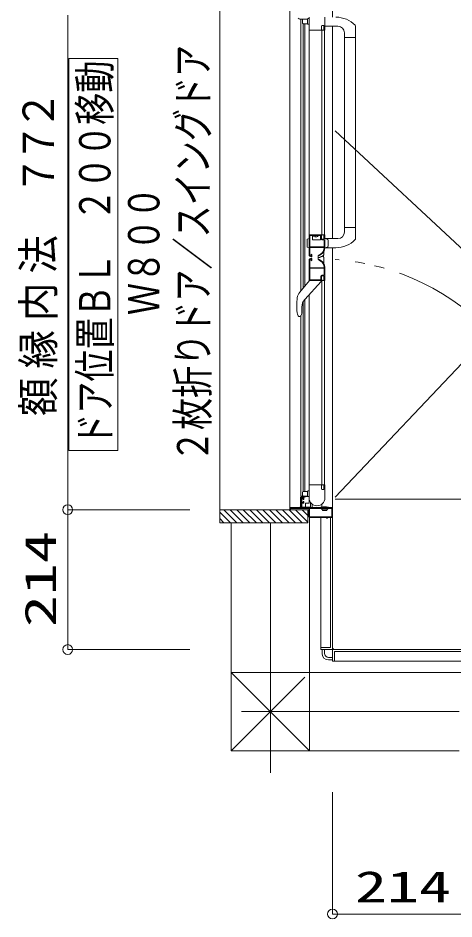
# Model space of a CAD drawing. Units: millimetres on the paper. Extents: x -305 to 305, y -152 to 152.
# Drawn here: x -189 to -162.3, y 4.6 to 59.8 of the extents above; entities that cross this region are included whole.
import ezdxf
from ezdxf.enums import TextEntityAlignment as Align

# ---------------------------------------------------------------- set-up
doc = ezdxf.new("R2010")
doc.units = ezdxf.units.MM
doc.linetypes.add('LONG_CHAIN', pattern=[21, 18, -1, 1, -1])
doc.linetypes.add('LONG_DOUBLE_CHAIN', pattern=[21.8, 18, -1, 0.6, -0.6, 0.6, -1])
doc.layers.add('0-0_0', color=7, linetype='Continuous', lineweight=9)
doc.layers.add('0-1_VIEW0001', color=7, linetype='Continuous', lineweight=9)
doc.styles.add('ＭＳ ゴシック', font='')
doc.styles.get('ＭＳ ゴシック').set_extended_font_data('MS Gothic')

# ---------------------------------------------------------------- blocks, each defined once
blk = doc.blocks.new('_ORIGIN')
at = {"layer": '0-0_0'}
blk.add_line((0, 0), (-1, 0), dxfattribs=at)
blk.add_circle((0, 0), 0.5, dxfattribs=at)

msp = doc.modelspace()

# ---------------------------------------------------------------- linework, layer by layer
at = {"layer": '0-1_VIEW0001'}
for p, q in [((-176.632, 28.864), (-176.632, 61.343)), ((-185.931, 30.263), (-185.931, 59.943)), ((-171.722, 59.703), (-171.26, 59.703)), ((-171.673, 43.049), (-171.673, 59.703)), ((-171.56, 59.663), (-171.56, 59.463)), ((-171.26, 59.423), (-171.26, 59.703)), ((-171.16, 59.743), (-171.22, 59.743)), ((-171.16, 59.031), (-171.16, 59.823)), ((-170.2, 59.823), (-170.2, 59.035)), ((-171.532, 43.228), (-171.532, 59.423)), ((-171.52, 59.423), (-171.26, 59.423)), ((-171.42, 43.364), (-171.42, 59.423)), ((-171.22, 59.383), (-171.16, 59.383)), ((-170.412, 59.263), (-170.412, 59.083)), ((-170.382, 59.04), (-170.388, 59.028)), ((-170.38, 59.051), (-170.38, 59.046)), ((-170.272, 59.303), (-170.372, 59.303)), ((-170.252, 59.046), (-170.252, 59.283)), ((-170.243, 59.028), (-170.25, 59.04)), ((-170.2, 59.262), (-169.4, 59.262)), ((-169.732, 59.263), (-169.732, 46.263)), ((-168.32, 59.27), (-168.32, 46.256)), ((-170.399, 59.023), (-171.152, 59.023)), ((-170.38, 59.023), (-170.38, 46.503)), ((-170.212, 59.023), (-170.233, 59.023)), ((-170.212, 46.503), (-170.212, 59.023)), ((-169, 58.862), (-169, 46.662)), ((-169, 58.582), (-168.32, 58.582)), ((-182.861, 57.294), (-185.861, 57.294)), ((-185.861, 33.294), (-185.861, 57.294)), ((-182.861, 33.294), (-182.861, 57.294)), ((-169, 46.943), (-168.32, 46.943)), ((-171.16, 46.503), (-170.96, 46.503)), ((-171.16, 46.463), (-171.16, 46.495)), ((-171.152, 46.503), (-170.212, 46.503)), ((-171.14, 46.503), (-171.135, 46.503)), ((-171.135, 46.503), (-171.093, 46.503)), ((-171.12, 45.767), (-171.12, 46.455)), ((-171.112, 46.463), (-170.46, 46.463)), ((-171.093, 46.503), (-171.019, 46.503)), ((-170.96, 46.463), (-170.96, 46.223)), ((-170.926, 46.463), (-170.88, 46.463)), ((-170.743, 46.363), (-170.743, 46.399)), ((-170.68, 46.463), (-170.634, 46.463)), ((-170.46, 46.223), (-170.46, 46.463)), ((-170.448, 46.451), (-170.448, 46.251)), ((-170.412, 46.443), (-170.412, 46.263)), ((-170.388, 46.497), (-170.382, 46.485)), ((-170.38, 46.479), (-170.38, 46.475)), ((-170.252, 46.243), (-170.252, 46.479)), ((-170.25, 46.485), (-170.243, 46.497)), ((-170.233, 46.503), (-170.212, 46.503)), ((-170.2, 46.491), (-170.2, 45.702)), ((-171.28, 45.757), (-171.28, 46.209)), ((-171.16, 46.263), (-171.259, 46.237)), ((-170.5, 46.183), (-170.92, 46.183)), ((-170.388, 46.191), (-170.296, 46.191)), ((-170.372, 46.223), (-170.272, 46.223)), ((-170.236, 46.131), (-170.236, 45.771)), ((-170.2, 46.263), (-170.044, 46.221)), ((-170.2, 46.263), (-169.4, 46.263)), ((-170, 45.803), (-170, 46.163)), ((-171.16, 45.703), (-171.259, 45.73)), ((-171.12, 45.715), (-171.12, 45.247)), ((-170.248, 45.759), (-171.112, 45.759)), ((-170.248, 45.723), (-171.112, 45.723)), ((-171.036, 45.227), (-171.036, 45.268)), ((-170.996, 45.291), (-170.996, 45.171)), ((-170.44, 45.286), (-170.544, 45.226)), ((-170.539, 45.27), (-170.458, 45.317)), ((-170.264, 45.463), (-170.264, 45.278)), ((-170.236, 45.702), (-170.236, 45.711)), ((-170.2, 45.703), (-170.044, 45.745)), ((-169.518, 45.703), (-170.2, 45.703)), ((-169.732, 45.703), (-169.732, 21.223)), ((-169.732, 45.703), (-169.732, 21.123)), ((-169.732, 45.703), (-169.732, 29.803)), ((-171.16, 44.935), (-171.16, 43.711)), ((-171.12, 44.491), (-171.12, 44.959)), ((-171.08, 45.207), (-171.056, 45.207)), ((-171.08, 44.999), (-171.056, 44.999)), ((-171.016, 45.151), (-171.04, 45.151)), ((-171.016, 45.055), (-171.04, 45.055)), ((-171.036, 44.979), (-171.036, 44.937)), ((-170.996, 44.915), (-170.996, 45.035)), ((-170.6, 45.214), (-170.6, 45.122)), ((-170.6, 44.99), (-170.6, 45.085)), ((-170.548, 45.227), (-170.588, 45.227)), ((-170.548, 44.978), (-170.588, 44.978)), ((-170.44, 44.919), (-170.544, 44.979)), ((-170.539, 44.935), (-170.458, 44.888)), ((-170.272, 45.128), (-170.272, 45.213)), ((-170.264, 44.742), (-170.264, 45.103)), ((-171.12, 44.439), (-171.12, 43.751)), ((-170.248, 44.483), (-171.112, 44.483)), ((-170.248, 44.447), (-171.112, 44.447)), ((-170.236, 44.504), (-170.236, 44.495)), ((-170.236, 44.075), (-170.236, 44.435)), ((-170.2, 43.715), (-170.2, 44.504)), ((-171.731, 42.986), (-171.14, 43.703)), ((-170.42, 43.643), (-171.426, 42.543)), ((-170.212, 43.703), (-171.16, 43.703)), ((-171.152, 43.703), (-170.399, 43.703)), ((-171.112, 43.743), (-170.46, 43.743)), ((-170.448, 43.755), (-170.448, 43.955)), ((-170.42, 43.703), (-170.42, 43.643)), ((-170.412, 43.763), (-170.412, 43.943)), ((-170.388, 44.015), (-170.296, 44.015)), ((-170.388, 43.708), (-170.382, 43.72)), ((-170.38, 43.726), (-170.38, 43.731)), ((-170.38, 31.183), (-170.38, 43.703)), ((-170.372, 43.983), (-170.272, 43.983)), ((-170.252, 43.963), (-170.252, 43.726)), ((-170.25, 43.72), (-170.243, 43.708)), ((-170.233, 43.703), (-170.212, 43.703)), ((-170.212, 43.703), (-170.212, 31.183)), ((-171.883, 42.644), (-171.886, 42.645)), ((-171.728, 42.984), (-171.731, 42.986)), ((-171.417, 30.783), (-171.417, 42.552)), ((-171.16, 30.063), (-171.16, 42.834)), ((-171.608, 42.074), (-171.607, 41.743)), ((-171.529, 30.783), (-171.529, 42.395)), ((-171.892, 41.736), (-171.889, 41.736)), ((-171.876, 41.639), (-171.873, 41.629)), ((-171.873, 41.629), (-171.84, 41.542)), ((-171.725, 41.503), (-171.784, 41.503)), ((-171.671, 30.503), (-171.671, 41.503)), ((-171.607, 41.708), (-171.607, 41.708)), ((-182.861, 33.294), (-185.861, 33.294)), ((-170.212, 31.183), (-171.16, 31.183)), ((-170.399, 31.183), (-171.152, 31.183)), ((-170.412, 30.943), (-170.412, 31.123)), ((-170.382, 31.165), (-170.388, 31.177)), ((-170.38, 31.155), (-170.38, 31.159)), ((-170.272, 30.903), (-170.372, 30.903)), ((-170.252, 31.159), (-170.252, 30.923)), ((-170.243, 31.177), (-170.25, 31.165)), ((-170.212, 31.183), (-170.233, 31.183)), ((-170.2, 30.383), (-170.2, 31.171)), ((-171.689, 29.823), (-171.689, 30.403)), ((-171.671, 30.503), (-171.26, 30.503)), ((-171.64, 29.795), (-171.64, 30.343)), ((-171.52, 30.383), (-171.6, 30.383)), ((-171.56, 30.543), (-171.56, 30.743)), ((-171.52, 30.783), (-171.26, 30.783)), ((-171.48, 30.291), (-171.48, 30.343)), ((-171.26, 30.783), (-171.26, 30.503)), ((-171.22, 30.823), (-171.16, 30.823)), ((-171.16, 30.463), (-171.22, 30.463)), ((-171.16, 30.462), (-171.16, 30.383)), ((-172.332, 29.803), (-169.732, 29.803)), ((-171.705, 29.835), (-171.705, 29.823)), ((-171.089, 29.823), (-171.64, 29.823)), ((-171.6, 30.111), (-171.6, 30.327)), ((-171.6, 29.795), (-171.6, 30.051)), ((-171.588, 30.339), (-171.532, 30.339)), ((-171.532, 30.099), (-171.588, 30.099)), ((-171.588, 30.063), (-171.52, 30.063)), ((-171.52, 30.327), (-171.52, 30.291)), ((-171.52, 30.147), (-171.52, 30.111)), ((-171.508, 30.279), (-171.492, 30.279)), ((-171.492, 30.159), (-171.508, 30.159)), ((-171.48, 30.103), (-171.48, 30.147)), ((-171.081, 30.123), (-171.081, 29.831)), ((-170.98, 29.843), (-170.98, 30.008)), ((-170.452, 29.783), (-170.452, 29.799)), ((-170.38, 29.829), (-170.38, 30.008)), ((-169.972, 29.783), (-169.972, 29.799)), ((-178.471, 29.663), (-185.931, 29.663)), ((-178.471, 29.663), (-185.931, 29.663)), ((-171.232, 29.663), (-176.632, 29.663)), ((-176.632, 29.515), (-175.98, 28.863)), ((-176.384, 29.663), (-175.584, 28.863)), ((-175.988, 29.663), (-175.188, 28.863)), ((-175.592, 29.663), (-174.792, 28.863)), ((-175.192, 29.663), (-174.392, 28.863)), ((-174.792, 29.663), (-173.992, 28.863)), ((-174.392, 29.663), (-173.592, 28.863)), ((-173.992, 29.663), (-173.192, 28.863)), ((-173.592, 29.663), (-172.792, 28.863)), ((-173.192, 29.663), (-172.392, 28.863)), ((-172.792, 29.663), (-171.992, 28.863)), ((-172.392, 29.663), (-171.592, 28.863)), ((-172.332, 29.771), (-172.332, 29.675)), ((-171.652, 29.783), (-172.32, 29.783)), ((-172.32, 29.663), (-172.304, 29.663)), ((-172.292, 29.675), (-172.292, 29.731)), ((-172.28, 29.743), (-171.184, 29.743)), ((-171.992, 29.663), (-171.232, 28.903)), ((-171.592, 29.663), (-171.232, 29.303)), ((-169.752, 29.783), (-171.588, 29.783)), ((-171.232, 29.663), (-171.232, 28.863)), ((-171.172, 29.731), (-171.172, 29.223)), ((-171.136, 29.731), (-171.136, 29.231)), ((-169.78, 29.743), (-171.124, 29.743)), ((-170.352, 29.663), (-170.4, 29.725)), ((-170.386, 29.771), (-170.386, 29.755)), ((-170.352, 29.623), (-170.352, 29.663)), ((-170.352, 29.663), (-170.072, 29.663)), ((-170.072, 29.623), (-170.352, 29.623)), ((-170.038, 29.771), (-170.038, 29.755)), ((-169.768, 29.231), (-169.768, 29.731)), ((-169.732, 29.223), (-169.732, 29.763)), ((-185.931, 21.703), (-185.931, 29.063)), ((-176.632, 29.119), (-176.376, 28.863)), ((-176.632, 28.863), (-171.232, 28.863)), ((-175.932, 28.863), (-175.932, 14.904)), ((-171.132, 29.183), (-171.132, 14.904)), ((-171.132, 29.183), (-170.096, 29.183)), ((-171.124, 29.219), (-169.78, 29.219)), ((-170.452, 29.183), (-170.452, 21.103)), ((-170.084, 29.171), (-170.084, 29.131)), ((-170.076, 29.123), (-170.06, 29.123)), ((-170.052, 29.131), (-170.052, 29.171)), ((-170.04, 29.183), (-169.772, 29.183)), ((-169.852, 29.183), (-169.852, 21.223)), ((-178.471, 21.103), (-185.931, 21.103)), ((-169.852, 21.223), (-170.452, 21.223)), ((-169.752, 21.103), (-170.452, 21.103)), ((-170.372, 20.863), (-170.372, 21.103)), ((-170.212, 20.863), (-170.212, 21.103)), ((-169.732, 21.083), (-169.732, 20.383)), ((-169.712, 21.103), (-145.131, 21.103)), ((-145.131, 21.103), (-169.613, 21.103)), ((-169.612, 20.983), (-161.651, 20.983)), ((-169.612, 20.983), (-169.612, 20.383)), ((-169.972, 20.623), (-169.732, 20.623)), ((-169.972, 20.463), (-169.732, 20.463)), ((-169.732, 20.383), (-161.651, 20.383)), ((-171.132, 14.904), (-175.932, 19.704)), ((-161.651, 19.704), (-175.932, 19.704)), ((-171.432, 19.404), (-175.932, 14.904)), ((-161.971, 14.904), (-175.932, 14.904)), ((-169.732, 12.364), (-169.732, 4.905)), ((-161.772, 4.905), (-169.132, 4.905))]:
    msp.add_line(p, q, dxfattribs=at)
at = {"layer": '0-1_VIEW0001', "linetype": 'LONG_DOUBLE_CHAIN'}
for p, q in [((-159.582, 43.546), (-169.572, 52.87)), ((-159.582, 40.993), (-169.572, 30.433)), ((-155.93, 30.303), (-169.572, 30.303))]:
    msp.add_line(p, q, dxfattribs=at)
at = {"layer": '0-1_VIEW0001', "linetype": 'LONG_CHAIN'}
for p, q in [((-173.532, 28.863), (-173.532, 13.561)), ((-161.971, 17.305), (-175.303, 17.305))]:
    msp.add_line(p, q, dxfattribs=at)
at = {"layer": '0-1_VIEW0001'}
for points in [[(-172.332, 29.803), (-172.332, 60.403), (-169.732, 60.403), (-169.732, 59.823)], [(-171.152, 59.023), (-171.158, 59.025), (-171.16, 59.031)], [(-170.372, 59.303), (-170.4, 59.291), (-170.412, 59.263)], [(-170.412, 59.083), (-170.406, 59.069), (-170.392, 59.063), (-170.384, 59.059), (-170.38, 59.051)], [(-170.388, 59.028), (-170.393, 59.024), (-170.399, 59.023)], [(-170.38, 59.046), (-170.38, 59.043), (-170.382, 59.04)], [(-170.252, 59.283), (-170.258, 59.297), (-170.272, 59.303)], [(-170.25, 59.04), (-170.252, 59.043), (-170.252, 59.046)], [(-170.233, 59.023), (-170.239, 59.024), (-170.243, 59.028)], [(-170.2, 59.035), (-170.204, 59.026), (-170.212, 59.023)], [(-170.212, 59.023), (-171.16, 59.023), (-171.16, 45.271)], [(-171.16, 46.495), (-171.158, 46.5), (-171.152, 46.503)], [(-171.12, 46.455), (-171.118, 46.46), (-171.112, 46.463)], [(-170.777, 46.363), (-170.777, 46.399), (-170.743, 46.399)], [(-170.46, 46.463), (-170.452, 46.459), (-170.448, 46.451)], [(-170.38, 46.475), (-170.384, 46.466), (-170.392, 46.463), (-170.406, 46.457), (-170.412, 46.443)], [(-170.399, 46.503), (-170.393, 46.501), (-170.388, 46.497)], [(-170.382, 46.485), (-170.38, 46.483), (-170.38, 46.479)], [(-170.252, 46.479), (-170.252, 46.483), (-170.25, 46.485)], [(-170.243, 46.497), (-170.239, 46.501), (-170.233, 46.503)], [(-170.212, 46.503), (-170.204, 46.499), (-170.2, 46.491)], [(-170.448, 46.251), (-170.43, 46.208), (-170.388, 46.191)], [(-170.412, 46.263), (-170.4, 46.234), (-170.372, 46.223)], [(-170.296, 46.191), (-170.254, 46.173), (-170.236, 46.131)], [(-170.272, 46.223), (-170.258, 46.229), (-170.252, 46.243)], [(-171.112, 45.759), (-171.118, 45.761), (-171.12, 45.767)], [(-171.112, 45.723), (-171.118, 45.72), (-171.12, 45.715)], [(-171.036, 45.268), (-171.037, 45.272), (-171.039, 45.276), (-171.028, 45.313), (-170.996, 45.291)], [(-170.544, 45.226), (-170.58, 45.244), (-170.548, 45.269), (-170.544, 45.269), (-170.539, 45.27)], [(-170.458, 45.317), (-170.367, 45.388), (-170.295, 45.48), (-170.252, 45.587), (-170.236, 45.702)], [(-170.2, 45.702), (-170.217, 45.578), (-170.264, 45.462), (-170.341, 45.363), (-170.44, 45.286)], [(-170.236, 45.771), (-170.24, 45.762), (-170.248, 45.759)], [(-170.236, 45.711), (-170.24, 45.719), (-170.248, 45.723)], [(-171.056, 45.207), (-171.042, 45.213), (-171.036, 45.227)], [(-171.056, 44.999), (-171.042, 44.993), (-171.036, 44.979)], [(-171.036, 44.937), (-171.037, 44.933), (-171.039, 44.93), (-171.028, 44.892), (-170.996, 44.915)], [(-170.996, 45.171), (-171.002, 45.157), (-171.016, 45.151)], [(-170.996, 45.035), (-171.002, 45.049), (-171.016, 45.055)], [(-170.544, 44.979), (-170.58, 44.961), (-170.548, 44.936), (-170.544, 44.936), (-170.539, 44.935)], [(-170.458, 44.888), (-170.367, 44.817), (-170.295, 44.726), (-170.252, 44.618), (-170.236, 44.504)], [(-170.2, 44.504), (-170.217, 44.628), (-170.264, 44.744), (-170.341, 44.842), (-170.44, 44.919)], [(-171.112, 44.483), (-171.118, 44.485), (-171.12, 44.491)], [(-171.112, 44.447), (-171.118, 44.444), (-171.12, 44.439)], [(-170.236, 44.495), (-170.24, 44.486), (-170.248, 44.483)], [(-170.236, 44.435), (-170.24, 44.443), (-170.248, 44.447)], [(-171.16, 43.711), (-171.158, 43.705), (-171.152, 43.703)], [(-171.12, 43.751), (-171.118, 43.745), (-171.112, 43.743)], [(-170.46, 43.743), (-170.452, 43.746), (-170.448, 43.755)], [(-170.448, 43.955), (-170.43, 43.997), (-170.388, 44.015)], [(-170.412, 43.943), (-170.4, 43.971), (-170.372, 43.983)], [(-170.38, 43.731), (-170.384, 43.739), (-170.392, 43.743), (-170.406, 43.749), (-170.412, 43.763)], [(-170.399, 43.703), (-170.393, 43.704), (-170.388, 43.708)], [(-170.382, 43.72), (-170.38, 43.723), (-170.38, 43.726)], [(-170.296, 44.015), (-170.254, 44.032), (-170.236, 44.075)], [(-170.272, 43.983), (-170.258, 43.977), (-170.252, 43.963)], [(-170.252, 43.726), (-170.252, 43.723), (-170.25, 43.72)], [(-170.243, 43.708), (-170.239, 43.704), (-170.233, 43.703)], [(-170.212, 43.703), (-170.204, 43.706), (-170.2, 43.715)], [(-171.873, 41.629), (-171.874, 41.631), (-171.876, 41.644), (-171.879, 41.667), (-171.884, 41.699), (-171.889, 41.736)], [(-171.152, 31.183), (-171.158, 31.18), (-171.16, 31.175)], [(-170.412, 31.123), (-170.406, 31.137), (-170.392, 31.143), (-170.384, 31.146), (-170.38, 31.155)], [(-170.372, 30.903), (-170.4, 30.914), (-170.412, 30.943)], [(-170.388, 31.177), (-170.393, 31.181), (-170.399, 31.183)], [(-170.38, 31.159), (-170.38, 31.163), (-170.382, 31.165)], [(-170.252, 30.923), (-170.258, 30.909), (-170.272, 30.903)], [(-170.25, 31.165), (-170.252, 31.163), (-170.252, 31.159)], [(-170.233, 31.183), (-170.239, 31.181), (-170.243, 31.177)], [(-170.2, 31.171), (-170.204, 31.179), (-170.212, 31.183)], [(-171.657, 30.435), (-171.431, 30.435), (-171.322, 30.463)], [(-171.6, 30.383), (-171.628, 30.371), (-171.64, 30.343)], [(-171.48, 30.343), (-171.492, 30.371), (-171.52, 30.383)], [(-171.251, 30.481), (-171.262, 30.478), (-171.282, 30.473), (-171.302, 30.468), (-171.322, 30.463)], [(-171.705, 29.835), (-171.708, 29.832), (-171.71, 29.83), (-171.712, 29.828), (-171.714, 29.826), (-171.715, 29.825), (-171.716, 29.824), (-171.717, 29.823), (-171.717, 29.823)], [(-171.64, 29.795), (-171.644, 29.786), (-171.652, 29.783)], [(-171.6, 30.327), (-171.596, 30.335), (-171.588, 30.339)], [(-171.588, 30.099), (-171.596, 30.102), (-171.6, 30.111)], [(-171.6, 30.051), (-171.596, 30.059), (-171.588, 30.063)], [(-171.588, 29.783), (-171.596, 29.786), (-171.6, 29.795)], [(-171.532, 30.339), (-171.524, 30.335), (-171.52, 30.327)], [(-171.52, 30.111), (-171.524, 30.102), (-171.532, 30.099)], [(-171.52, 30.291), (-171.516, 30.282), (-171.508, 30.279)], [(-171.508, 30.159), (-171.516, 30.155), (-171.52, 30.147)], [(-171.52, 30.063), (-171.492, 30.074), (-171.48, 30.103)], [(-171.492, 30.279), (-171.484, 30.282), (-171.48, 30.291)], [(-171.48, 30.147), (-171.484, 30.155), (-171.492, 30.159)], [(-171.374, 29.823), (-171.374, 30.063), (-171.16, 30.063)], [(-172.32, 29.783), (-172.328, 29.779), (-172.332, 29.771)], [(-172.332, 29.675), (-172.328, 29.666), (-172.32, 29.663)], [(-172.304, 29.663), (-172.296, 29.666), (-172.292, 29.675)], [(-172.292, 29.731), (-172.288, 29.739), (-172.28, 29.743)], [(-171.184, 29.743), (-171.176, 29.739), (-171.172, 29.731)], [(-171.124, 29.743), (-171.132, 29.739), (-171.136, 29.731)], [(-170.072, 29.623), (-170.072, 29.663), (-170.024, 29.725)], [(-169.768, 29.731), (-169.772, 29.739), (-169.78, 29.743)], [(-169.732, 29.763), (-169.738, 29.777), (-169.752, 29.783)], [(-171.172, 29.223), (-171.16, 29.194), (-171.132, 29.183)], [(-171.136, 29.231), (-171.132, 29.222), (-171.124, 29.219)], [(-170.096, 29.183), (-170.088, 29.179), (-170.084, 29.171)], [(-170.084, 29.131), (-170.082, 29.125), (-170.076, 29.123)], [(-170.06, 29.123), (-170.054, 29.125), (-170.052, 29.131)], [(-170.052, 29.171), (-170.048, 29.179), (-170.04, 29.183)], [(-169.78, 29.219), (-169.772, 29.222), (-169.768, 29.231)], [(-169.772, 29.183), (-169.744, 29.194), (-169.732, 29.223)]]:
    msp.add_lwpolyline(points, dxfattribs=at)
for centre, radius, start, end in [((-171.719, 59.82), 0.118, 205.7869, 271.5374), ((-171.52, 59.663), 0.04, 90, 180), ((-171.22, 59.703), 0.04, 90, 180), ((-169.518, 58.182), 1.64, 44.2201, 90), ((-171.52, 59.463), 0.04, 180, 270), ((-171.22, 59.423), 0.04, 180, 270), ((-169.4, 58.862), 0.4, 0, 90), ((-168.4, 59.27), 0.08, 0, 44.2201), ((-170.919, 46.452), 0.011, 90, 217.7141), ((-170.76, 46.575), 0.212, 217.7141, 265.4006), ((-170.76, 46.575), 0.212, 274.5994, 322.2859), ((-170.601, 46.452), 0.011, 322.2859, 90), ((-169.4, 46.663), 0.4, 270, 0), ((-171.252, 46.209), 0.028, 105, 180), ((-170.92, 46.223), 0.04, 180, 270), ((-170.5, 46.223), 0.04, 270, 0), ((-170.06, 46.163), 0.06, 0, 75), ((-170.06, 45.803), 0.06, 285, 0), ((-169.518, 47.343), 1.64, 270, 315.7799), ((-168.4, 46.255), 0.08, 315.7799, 0), ((-171.252, 45.757), 0.028, 180, 255), ((-171.04, 45.271), 0.12, 180, 270), ((-171.08, 45.247), 0.04, 180, 270), ((-170.68, 45.735), 0.632, 278.5307, 309.4456), ((-170.304, 45.278), 0.04, 309.4456, 0), ((-171.04, 44.935), 0.12, 90, 180), ((-171.08, 44.959), 0.04, 90, 180), ((-170.588, 45.215), 0.012, 90, 180), ((-170.588, 45.122), 0.012, 180, 278.5307), ((-170.588, 45.085), 0.012, 98.1091, 180), ((-170.588, 44.99), 0.012, 180, 270), ((-170.68, 45.731), 0.64, 278.1091, 307.3828), ((-170.284, 45.213), 0.012, 0, 127.3828), ((-170.304, 45.103), 0.04, 0, 31.2592), ((-168.989, 42.17), 2.935, 170.6985, 188.5184), ((-171.176, 42.528), 0.72, 140.4856, 170.6985), ((-170.914, 42.075), 0.693, 137.5638, 180.1113), ((-171.784, 41.563), 0.06, 200.9739, 270), ((-171.725, 41.583), 0.08, 270, 324.184), ((-171.887, 41.7), 0.28, 324.184, 1.096), ((-190.019, 41.702), 18.412, 0.0166, 0.1273), ((-170.771, 41.707), 0.836, 179.9965, 180.4865), ((-171.884, 41.7), 0.277, 359.9707, 0.7402), ((-171.657, 30.403), 0.032, 90, 180), ((-171.52, 30.743), 0.04, 90, 180), ((-171.52, 30.543), 0.04, 180, 270), ((-171.22, 30.783), 0.04, 90, 180), ((-171.22, 30.503), 0.04, 180, 270), ((-170.68, 30.383), 0.48, 180, 0), ((-171.697, 29.823), 0.02, 180, 270), ((-171.697, 29.823), 0.008, 180, 270), ((-171.697, 29.823), 0.008, 270, 0), ((-171.397, 29.823), 0.02, 270, 0), ((-171.089, 29.831), 0.008, 270, 0), ((-170.94, 29.843), 0.04, 180, 270), ((-170.432, 29.799), 0.02, 102.424, 180), ((-170.212, 28.8), 1.043, 77.576, 102.424), ((-169.992, 29.799), 0.02, 0, 77.576), ((-170.39, 29.733), 0.012, 109.4712, 217.1609), ((-170.398, 29.771), 0.012, 0, 90), ((-170.398, 29.755), 0.012, 289.4712, 0), ((-170.026, 29.771), 0.012, 90, 180), ((-170.026, 29.755), 0.012, 180, 250.5288), ((-170.034, 29.733), 0.012, 322.8392, 70.5288), ((-169.752, 21.123), 0.02, 270, 0), ((-169.612, 21.223), 0.12, 180, 270), ((-169.712, 21.083), 0.02, 90, 180), ((-169.972, 20.863), 0.4, 180, 270), ((-169.972, 20.863), 0.24, 180, 270)]:
    msp.add_arc(centre, radius, start, end, dxfattribs=at)
at = {"layer": '0-1_VIEW0001', "linetype": 'LONG_DOUBLE_CHAIN'}
msp.add_arc((-170.656, 30.303), 14.726, 360, 85.7784, dxfattribs=at)

# ---------------------------------------------------------------- block references
at = {"layer": '0-1_VIEW0001', "xscale": 0.6, "yscale": 0.6}
for p, rotation in [((-185.931, 29.663), 270), ((-185.931, 29.663), 90), ((-185.931, 21.103), 270), ((-169.732, 4.905), 180)]:
    msp.add_blockref('_ORIGIN', p, dxfattribs=dict(at, rotation=rotation))

# ---------------------------------------------------------------- texts
at = {"layer": '0-1_VIEW0001', "style": 'ＭＳ ゴシック'}
for s, width, p in [('２枚折りドア／スイングドア', 0.75, (-176.747, 32.579)), ('ドア位置ＢＬ\u3000２００移動', 0.75, (-182.741, 33.579)), ('２', 0.9, (-186.197, 52.937)), ('７', 0.9, (-186.197, 50.949)), ('７', 0.9, (-186.197, 48.961)), ('Ｗ８００', 0.75, (-179.744, 41.579)), ('法', 0.9, (-186.197, 44.121)), ('内', 0.9, (-186.197, 41.213)), ('縁', 0.9, (-186.197, 38.305)), ('額', 0.9, (-186.197, 35.397)), ('214', 1.5, (-186.07, 22.473))]:
    msp.add_text(s, height=1.921, rotation=90, dxfattribs=dict(at, width=width)).set_placement(p, align=Align.BOTTOM_LEFT)
at = {"layer": '0-1_VIEW0001', "style": 'ＭＳ ゴシック', "width": 1.5}
msp.add_text('214', height=1.921, dxfattribs=at).set_placement((-168.361, 5.044), align=Align.BOTTOM_LEFT)

doc.saveas('drawing.dxf')
